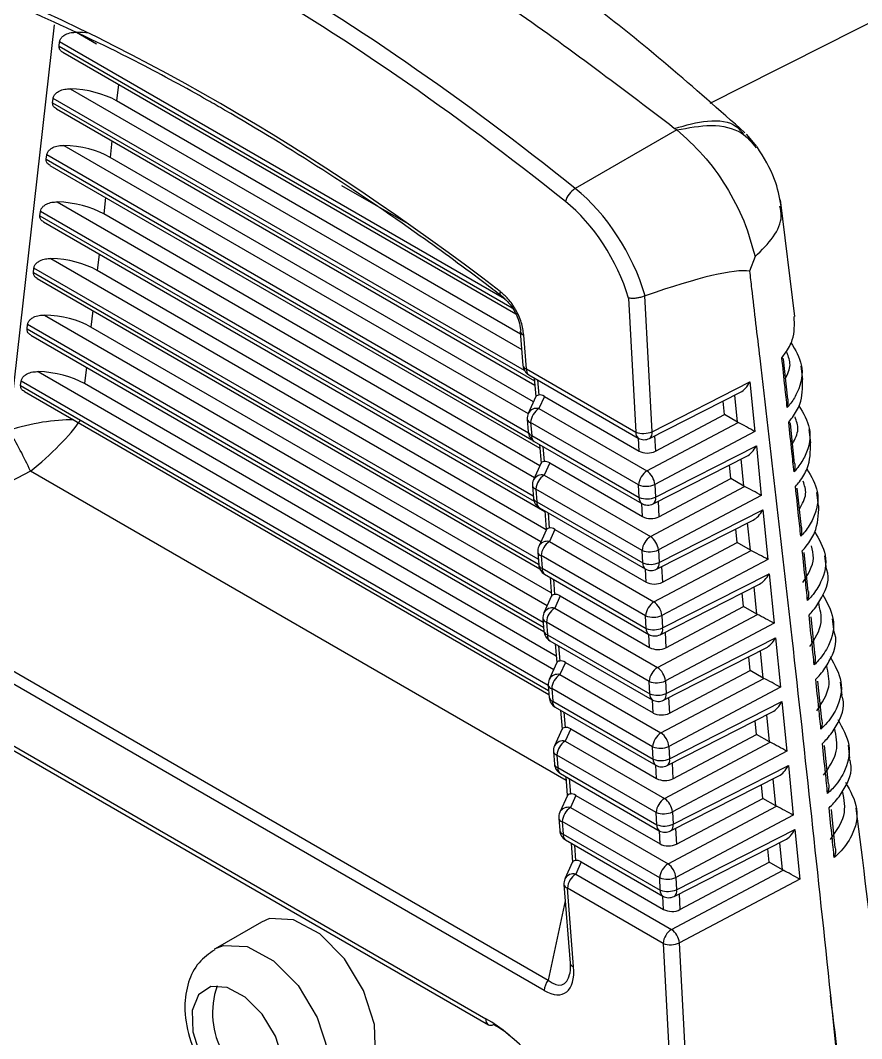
# Model space of a CAD drawing. Extents: x 16.5 to 113.1, y 4.4 to 84.5.
# Drawn here: x 81.043 to 81.75, y 69.633 to 70.488 of the extents above; entities that cross this region are included whole.
import ezdxf

# ---------------------------------------------------------------- set-up
doc = ezdxf.new("R2010")
doc.units = 0
doc.header["$MEASUREMENT"] = 0
doc.layers.add('OBJECT', color=7, linetype='CONTINUOUS')

msp = doc.modelspace()

# ---------------------------------------------------------------- linework, layer by layer
at = {"layer": 'OBJECT'}
for p, q in [((81.0328, 70.14394), (81.07141, 70.48478)), ((81.08979, 70.47845), (81.10647, 70.46882)), ((81.07512, 70.46679), (81.07553, 70.47042)), ((81.07512, 70.46679), (81.45608, 70.24687)), ((81.44969, 70.25442), (81.07553, 70.47042)), ((81.07824, 70.46161), (81.45908, 70.24175)), ((81.12499, 70.43462), (81.12343, 70.42083)), ((81.06974, 70.41927), (81.07015, 70.4229)), ((81.46643, 70.19413), (81.07015, 70.4229)), ((81.0844, 70.43093), (81.46403, 70.21178)), ((81.06974, 70.41927), (81.4748, 70.18544)), ((81.07285, 70.41409), (81.47508, 70.18189)), ((81.463, 70.2248), (81.12343, 70.42083)), ((81.5926, 70.39771), (81.59432, 70.39635)), ((81.59432, 70.39635), (81.50907, 70.34714)), ((81.66164, 70.38249), (81.65286, 70.39284)), ((81.07902, 70.38341), (81.46942, 70.15804)), ((81.11961, 70.3871), (81.11805, 70.37331)), ((81.06436, 70.37175), (81.06477, 70.37538)), ((81.06436, 70.37175), (81.47266, 70.13604)), ((81.46962, 70.14167), (81.06477, 70.37538)), ((81.47387, 70.1679), (81.11805, 70.37331)), ((81.06747, 70.36657), (81.47927, 70.12885)), ((81.31265, 70.34979), (81.36837, 70.31762)), ((81.11422, 70.33958), (81.11266, 70.32579)), ((81.69373, 70.23964), (81.68152, 70.3377)), ((81.07364, 70.33589), (81.4748, 70.10431)), ((81.05897, 70.32423), (81.05939, 70.32786)), ((81.05897, 70.32423), (81.47438, 70.08442)), ((81.47376, 70.08865), (81.05939, 70.32786)), ((81.47925, 70.11416), (81.11266, 70.32579)), ((81.06209, 70.31905), (81.48346, 70.0758)), ((81.06826, 70.28838), (81.48018, 70.05058)), ((81.10884, 70.29206), (81.10728, 70.27827)), ((81.66029, 70.28992), (81.65552, 70.27778)), ((81.05359, 70.27672), (81.054, 70.28035)), ((81.47796, 70.0356), (81.054, 70.28035)), ((81.48463, 70.06043), (81.10728, 70.27827)), ((81.05359, 70.27672), (81.47828, 70.03155)), ((81.05671, 70.27154), (81.47916, 70.02766)), ((81.55392, 70.25511), (81.55995, 70.14246)), ((81.56753, 70.25699), (81.5678, 70.2571)), ((81.57365, 70.14284), (81.56753, 70.25699)), ((81.10346, 70.24455), (81.1019, 70.23076)), ((81.06287, 70.24086), (81.48556, 69.99684)), ((81.04821, 70.2292), (81.04862, 70.23283)), ((81.04821, 70.2292), (81.48247, 69.9785)), ((81.48215, 69.98256), (81.04862, 70.23283)), ((81.48887, 70.00736), (81.1019, 70.23076)), ((81.46284, 70.22687), (81.46509, 70.1984)), ((81.05132, 70.22402), (81.48275, 69.97496)), ((81.468, 70.19554), (81.46575, 70.22401)), ((81.68761, 70.17008), (81.68404, 70.20369)), ((81.05749, 70.19334), (81.49095, 69.94311)), ((81.09808, 70.19703), (81.09651, 70.18324)), ((81.468, 70.19554), (81.55995, 70.14246)), ((81.70035, 70.18658), (81.69895, 70.19776)), ((81.04283, 70.18168), (81.04324, 70.18531)), ((81.48634, 69.92951), (81.04324, 70.18531)), ((81.49307, 69.95431), (81.09651, 70.18324)), ((81.47006, 70.19053), (81.56201, 70.13744)), ((81.4746, 70.18791), (81.47584, 70.17226)), ((81.47741, 70.18628), (81.47841, 70.17363)), ((81.57365, 70.14284), (81.65589, 70.18468)), ((81.65589, 70.18468), (81.66006, 70.14301)), ((81.04283, 70.18168), (81.48666, 69.92546)), ((81.04594, 70.1765), (81.48694, 69.92191)), ((81.57154, 70.13719), (81.64788, 70.17602)), ((81.47592, 70.17245), (81.46951, 70.15824)), ((81.48317, 70.17248), (81.47856, 70.16226)), ((81.48317, 70.17248), (81.5627, 70.12657)), ((81.63444, 70.15716), (81.6333, 70.16861)), ((81.64549, 70.15078), (81.6432, 70.17365)), ((81.47856, 70.16226), (81.56933, 70.10986)), ((81.46865, 70.15334), (81.4695, 70.14258)), ((81.56233, 70.09808), (81.47156, 70.15048)), ((81.47156, 70.15048), (81.47241, 70.13972)), ((81.56933, 70.10986), (81.64601, 70.15051)), ((81.57642, 70.12641), (81.63444, 70.15716)), ((81.64549, 70.15078), (81.63444, 70.15716)), ((81.69341, 70.1162), (81.68988, 70.14957)), ((81.66006, 70.14301), (81.57603, 70.09846)), ((81.70696, 70.13353), (81.70556, 70.1447)), ((81.47241, 70.13972), (81.56289, 70.08749)), ((81.47447, 70.13471), (81.56496, 70.08247)), ((81.47901, 70.13208), (81.48025, 70.11639)), ((81.5627, 70.12657), (81.56212, 70.13738)), ((81.57573, 70.13932), (81.57642, 70.12641)), ((81.48182, 70.13046), (81.48283, 70.11776)), ((81.57659, 70.08787), (81.66127, 70.13094)), ((81.66127, 70.13094), (81.66545, 70.08928)), ((81.48034, 70.11658), (81.47392, 70.10237)), ((81.48759, 70.1166), (81.48297, 70.10638)), ((81.48759, 70.1166), (81.56564, 70.07154)), ((81.57449, 70.08222), (81.65326, 70.12229)), ((81.63983, 70.10343), (81.63868, 70.11487)), ((81.65088, 70.09705), (81.64859, 70.11991)), ((81.05103, 70.10962), (80.89104, 70.02566)), ((81.50134, 69.84966), (81.05103, 70.10962)), ((81.48297, 70.10638), (81.57227, 70.05483)), ((81.47307, 70.09747), (81.47391, 70.08676)), ((81.56289, 70.08749), (81.56233, 70.09808)), ((81.57603, 70.09846), (81.57659, 70.08787)), ((81.57937, 70.07138), (81.63983, 70.10343)), ((81.65088, 70.09705), (81.63983, 70.10343)), ((81.56527, 70.04306), (81.47597, 70.09461)), ((81.47597, 70.09461), (81.47682, 70.0839)), ((81.57227, 70.05483), (81.65139, 70.09677)), ((81.66545, 70.08928), (81.57897, 70.04344)), ((81.69919, 70.06233), (81.6957, 70.09548)), ((81.71357, 70.08047), (81.71217, 70.09164)), ((81.47682, 70.0839), (81.56584, 70.03251)), ((81.56564, 70.07154), (81.56506, 70.08241)), ((81.57868, 70.08435), (81.57937, 70.07138)), ((81.47888, 70.07889), (81.5679, 70.0275)), ((81.48343, 70.07626), (81.48467, 70.06052)), ((81.48624, 70.07464), (81.48724, 70.06189)), ((81.57954, 70.03289), (81.66666, 70.07721)), ((81.66666, 70.07721), (81.67083, 70.03554)), ((81.57743, 70.02725), (81.65864, 70.06856)), ((81.65626, 70.04332), (81.65397, 70.06618)), ((81.48476, 70.06071), (81.47834, 70.0465)), ((81.49201, 70.06073), (81.48739, 70.05051)), ((81.49201, 70.06073), (81.56859, 70.01652)), ((81.64521, 70.0497), (81.64406, 70.06114)), ((81.48739, 70.05051), (81.57522, 69.99981)), ((81.58232, 70.01636), (81.64521, 70.0497)), ((81.65626, 70.04332), (81.64521, 70.0497)), ((81.47748, 70.04159), (81.47833, 70.03094)), ((81.56822, 69.98803), (81.48039, 70.03874)), ((81.48039, 70.03874), (81.48123, 70.02808)), ((81.56584, 70.03251), (81.56527, 70.04306)), ((81.57522, 69.99981), (81.65678, 70.04304)), ((81.57897, 70.04344), (81.57954, 70.03289)), ((81.70494, 70.00848), (81.70148, 70.0414)), ((81.72017, 70.02745), (81.71879, 70.03858)), ((81.58162, 70.02938), (81.58232, 70.01636)), ((81.67083, 70.03554), (81.58192, 69.98841)), ((80.89104, 70.02566), (81.48638, 69.68198)), ((81.48123, 70.02808), (81.56878, 69.97754)), ((81.4833, 70.02307), (81.57084, 69.97252)), ((81.48784, 70.02044), (81.48909, 70.00464)), ((81.56859, 70.01652), (81.56801, 70.02744)), ((81.58248, 69.97792), (81.67204, 70.02348)), ((81.67204, 70.02348), (81.67621, 69.98181)), ((81.48286, 69.6733), (80.88752, 70.01698)), ((81.49065, 70.01882), (81.49166, 70.00602)), ((81.58038, 69.97227), (81.66403, 70.01482)), ((81.66164, 69.98958), (81.65935, 70.01245)), ((81.48917, 70.00484), (81.48276, 69.99063)), ((81.49642, 70.00486), (81.49181, 69.99464)), ((81.49642, 70.00486), (81.57154, 69.96149)), ((81.65059, 69.99596), (81.64945, 70.00741)), ((81.58527, 69.96134), (81.65059, 69.99596)), ((81.66164, 69.98958), (81.65059, 69.99596)), ((81.49181, 69.99464), (81.57817, 69.94479)), ((81.56878, 69.97754), (81.56822, 69.98803)), ((81.57817, 69.94479), (81.66216, 69.98931)), ((81.58192, 69.98841), (81.58248, 69.97792)), ((81.71066, 69.95464), (81.70724, 69.98734)), ((81.4819, 69.98572), (81.48274, 69.97512)), ((81.57117, 69.93301), (81.48481, 69.98286)), ((81.48481, 69.98286), (81.48565, 69.97226)), ((81.67621, 69.98181), (81.58487, 69.93339)), ((81.72678, 69.97444), (81.7254, 69.98552)), ((81.48565, 69.97226), (81.57173, 69.92257)), ((81.57154, 69.96149), (81.57095, 69.97246)), ((81.58457, 69.9744), (81.58527, 69.96134)), ((81.58543, 69.92295), (81.67742, 69.96974)), ((81.67742, 69.96974), (81.6816, 69.92808)), ((81.48771, 69.96724), (81.57379, 69.91755)), ((81.49225, 69.96462), (81.4935, 69.94877)), ((81.49506, 69.963), (81.49608, 69.95014)), ((81.58332, 69.9173), (81.66941, 69.96109)), ((81.65597, 69.94223), (81.65483, 69.95367)), ((81.66702, 69.93585), (81.66473, 69.95871)), ((81.49359, 69.94896), (81.48717, 69.93475)), ((81.50084, 69.94899), (81.49622, 69.93877)), ((81.50084, 69.94899), (81.57448, 69.90647)), ((80.93191, 69.93935), (81.43395, 69.64953)), ((81.49622, 69.93877), (81.58111, 69.88976)), ((81.58111, 69.88976), (81.66754, 69.93557)), ((81.58821, 69.90631), (81.65597, 69.94223)), ((81.66702, 69.93585), (81.65597, 69.94223)), ((80.93397, 69.93434), (81.43601, 69.64452)), ((81.48632, 69.92985), (81.48715, 69.9193)), ((81.57411, 69.87799), (81.48922, 69.92699)), ((81.48922, 69.92699), (81.49006, 69.91644)), ((81.57173, 69.92257), (81.57117, 69.93301)), ((81.58487, 69.93339), (81.58543, 69.92295)), ((81.6816, 69.92808), (81.58781, 69.87837)), ((81.71635, 69.90081), (81.71297, 69.9333)), ((81.73338, 69.92143), (81.73201, 69.93246)), ((81.58751, 69.91943), (81.58821, 69.90631)), ((81.49006, 69.91644), (81.57467, 69.86759)), ((81.49212, 69.91142), (81.57673, 69.86258)), ((81.57448, 69.90647), (81.57389, 69.91749)), ((81.58837, 69.86797), (81.6828, 69.91601)), ((81.6828, 69.91601), (81.68698, 69.87434)), ((81.49666, 69.9088), (81.49792, 69.8929)), ((81.49947, 69.90718), (81.50049, 69.89427)), ((81.58627, 69.86232), (81.67479, 69.90736)), ((81.67241, 69.88212), (81.67012, 69.90498)), ((81.49801, 69.89309), (81.49159, 69.87888)), ((81.50526, 69.89311), (81.50064, 69.88289)), ((81.50526, 69.89311), (81.57743, 69.85145)), ((81.66136, 69.8885), (81.66021, 69.89994)), ((81.59116, 69.85129), (81.66136, 69.8885)), ((81.67241, 69.88212), (81.66136, 69.8885)), ((81.50064, 69.88289), (81.58406, 69.83474)), ((81.57467, 69.86759), (81.57411, 69.87799)), ((81.58406, 69.83474), (81.67292, 69.88184)), ((81.58781, 69.87837), (81.58837, 69.86797)), ((81.72202, 69.847), (81.71867, 69.8793)), ((81.73999, 69.86842), (81.73862, 69.87941)), ((81.49073, 69.87398), (81.49156, 69.86347)), ((81.57706, 69.82296), (81.49364, 69.87112)), ((81.49364, 69.87112), (81.49447, 69.86062)), ((81.68698, 69.87434), (81.59076, 69.82334)), ((81.49447, 69.86062), (81.57762, 69.81262)), ((81.57743, 69.85145), (81.57684, 69.86252)), ((81.59046, 69.86446), (81.59116, 69.85129)), ((81.59132, 69.813), (81.68819, 69.86228)), ((81.68819, 69.86228), (81.69236, 69.82061)), ((81.49653, 69.8556), (81.57968, 69.8076)), ((81.50108, 69.85298), (81.50234, 69.83703)), ((81.50389, 69.85136), (81.50491, 69.8384)), ((81.58921, 69.80735), (81.68018, 69.85363)), ((81.67779, 69.82839), (81.6755, 69.85125)), ((81.66674, 69.83476), (81.66559, 69.84621)), ((81.50242, 69.83722), (81.49601, 69.82301)), ((81.50967, 69.83724), (81.50506, 69.82702)), ((81.50967, 69.83724), (81.58038, 69.79642)), ((81.59411, 69.79626), (81.66674, 69.83476)), ((81.67779, 69.82839), (81.66674, 69.83476)), ((81.50506, 69.82702), (81.58701, 69.77971)), ((81.58701, 69.77971), (81.67831, 69.82811)), ((81.72767, 69.79319), (81.72435, 69.82529)), ((81.49515, 69.8181), (81.49598, 69.80765)), ((81.58001, 69.76794), (81.49806, 69.81525)), ((81.49806, 69.81525), (81.49888, 69.8048)), ((81.57762, 69.81262), (81.57706, 69.82296)), ((81.59076, 69.82334), (81.59132, 69.813)), ((81.69236, 69.82061), (81.59371, 69.76832)), ((81.58038, 69.79642), (81.57978, 69.80754)), ((81.5934, 69.80948), (81.59411, 69.79626)), ((81.59426, 69.75802), (81.69357, 69.80854)), ((81.69357, 69.80854), (81.69774, 69.76688)), ((81.49888, 69.8048), (81.58056, 69.75765)), ((81.50095, 69.79978), (81.58262, 69.75263)), ((81.59216, 69.75238), (81.68556, 69.79989)), ((81.50549, 69.79716), (81.50675, 69.78115)), ((81.5083, 69.79554), (81.50933, 69.78253)), ((81.67212, 69.78103), (81.67098, 69.79247)), ((81.68317, 69.77465), (81.68088, 69.79751)), ((81.50684, 69.78135), (81.50042, 69.76714)), ((81.51409, 69.78137), (81.50947, 69.77115)), ((81.51409, 69.78137), (81.58333, 69.7414)), ((81.59706, 69.74124), (81.67212, 69.78103)), ((81.68317, 69.77465), (81.67212, 69.78103)), ((81.58996, 69.72469), (81.68369, 69.77437)), ((81.50947, 69.77115), (81.58996, 69.72469)), ((81.58056, 69.75765), (81.58001, 69.76794)), ((81.59371, 69.76832), (81.59426, 69.75802)), ((81.69774, 69.76688), (81.59666, 69.71329)), ((81.49957, 69.76223), (81.50478, 69.69628)), ((81.50769, 69.69342), (81.50247, 69.75937)), ((81.58296, 69.71291), (81.50247, 69.75937)), ((81.50065, 69.74854), (81.48638, 69.68198)), ((81.58333, 69.7414), (81.58273, 69.75257)), ((81.59634, 69.75451), (81.59706, 69.74124)), ((81.24517, 69.73085), (81.20628, 69.7084)), ((81.58296, 69.71291), (81.60238, 69.35028)), ((81.61607, 69.35089), (81.59666, 69.71329)), ((81.50477, 69.69638), (81.50478, 69.69628)), ((81.72362, 69.66905), (81.74867, 69.41897))]:
    msp.add_line(p, q, dxfattribs=at)
at = {"layer": 'OBJECT', "flags": 128}
for points in [[(81.44584, 70.26061), (81.44571, 70.2596), (81.44571, 70.25867), (81.44585, 70.25785), (81.44612, 70.25715), (81.44652, 70.25659), (81.44704, 70.25617), (81.44767, 70.2559), (81.4484, 70.25579)], [(81.33109, 69.67321), (81.31496, 69.69991), (81.29428, 69.72078), (81.27223, 69.73263), (81.25214, 69.73367), (81.24517, 69.73085)], [(81.20592, 69.70819), (81.21325, 69.71122), (81.23333, 69.71018), (81.25539, 69.69833), (81.27606, 69.67746), (81.2922, 69.65075)], [(81.19379, 69.61905), (81.20489, 69.60069), (81.2191, 69.58634), (81.23426, 69.57819), (81.24807, 69.57748), (81.25843, 69.58431), (81.26375, 69.59765), (81.26322, 69.61547), (81.25693, 69.63504), (81.24584, 69.6534), (81.23163, 69.66775), (81.21646, 69.6759), (81.20265, 69.67661), (81.1923, 69.66978), (81.18698, 69.65644), (81.1875, 69.63862), (81.19379, 69.61905)], [(81.32517, 69.59229), (81.33326, 69.59941), (81.341, 69.61882), (81.34024, 69.64473), (81.33109, 69.67321)], [(81.2922, 69.65075), (81.30135, 69.62228), (81.30211, 69.59637), (81.29437, 69.57696), (81.28652, 69.56998)]]:
    msp.add_lwpolyline(points, dxfattribs=at)
at = {"layer": 'OBJECT'}
for centre, radius, start, end in [((81.51865, 70.33119), 0.01861, 120.98519, 164.37397), ((81.46516, 70.22702), 0.00232, 147.68049, 183.72532), ((81.46663, 70.22781), 0.00391, 194.04524, 256.9466), ((81.47506, 70.19919), 0.01, 184.51975, 240.00269), ((81.46888, 70.19935), 0.00391, 194.04653, 256.94471), ((81.4731, 70.19471), 0.00517, 170.70573, 233.99067), ((81.47862, 70.15413), 0.01, 155.69289, 184.51975), ((81.47669, 70.15425), 0.00822, 76.86989, 150.95139), ((81.48701, 70.14926), 0.0155, 123.05023, 175.4936), ((81.47244, 70.15429), 0.00391, 194.04541, 256.94583), ((80.81537, 70.00644), 0.25726, 23.64508, 32.30992), ((81.47947, 70.14337), 0.01, 184.51975, 240.00269), ((81.47329, 70.14353), 0.00391, 194.04673, 256.94511), ((81.56505, 70.14163), 0.00517, 170.70573, 233.99067), ((81.56632, 70.15979), 0.01847, 249.80576, 293.37107), ((81.56833, 70.14161), 0.00546, 306.06572, 13.05463), ((81.47735, 70.13882), 0.00502, 169.64863, 235.04777), ((81.56701, 70.14611), 0.01, 240.00269, 296.96265), ((81.48111, 70.09838), 0.00822, 76.87004, 150.95092), ((81.49143, 70.09339), 0.0155, 123.04942, 175.4938), ((81.57778, 70.09686), 0.0155, 123.05023, 175.4936), ((81.55969, 70.09652), 0.01645, 6.76451, 54.14592), ((81.48304, 70.09825), 0.01, 155.69289, 184.51975), ((81.47686, 70.09842), 0.00391, 194.04696, 256.94467), ((81.5687, 70.11541), 0.01847, 249.80478, 293.37183), ((81.48388, 70.08755), 0.01, 184.51975, 240.00269), ((81.4777, 70.08771), 0.00391, 194.04804, 256.9435), ((81.48176, 70.083), 0.00502, 169.65017, 235.04623), ((81.56799, 70.08665), 0.00517, 170.70545, 233.99095), ((81.56927, 70.10482), 0.01847, 249.80501, 293.37182), ((81.56995, 70.09113), 0.01, 240.00269, 296.96265), ((81.57149, 70.08655), 0.00527, 304.69423, 14.42632), ((81.58073, 70.04184), 0.0155, 123.04942, 175.4938), ((81.56264, 70.0415), 0.01645, 6.7633, 54.14609), ((81.48745, 70.04238), 0.01, 155.69289, 184.51975), ((81.48552, 70.04251), 0.00822, 76.8698, 150.95132), ((81.49585, 70.03752), 0.0155, 123.0507, 175.49258), ((81.48127, 70.04254), 0.00391, 194.04663, 256.94491), ((81.57165, 70.06039), 0.01847, 249.80495, 293.37141), ((81.4883, 70.03173), 0.01, 184.51975, 240.00269), ((81.48212, 70.03189), 0.00391, 194.04702, 256.94482), ((81.57094, 70.03168), 0.00517, 170.70678, 233.98962), ((81.57221, 70.04984), 0.01847, 249.80523, 293.37172), ((81.57443, 70.03158), 0.00527, 304.69461, 14.42594), ((81.48617, 70.02718), 0.00502, 169.6395, 235.0569), ((81.5729, 70.03616), 0.01, 240.00269, 296.96265), ((81.48994, 69.98664), 0.00822, 76.87005, 150.95107), ((81.58367, 69.98682), 0.0155, 123.0507, 175.49258), ((81.56558, 69.98648), 0.01645, 6.7654, 54.1451), ((81.49187, 69.98651), 0.01, 155.69289, 184.51975), ((81.50026, 69.98165), 0.0155, 123.04942, 175.4938), ((81.5746, 70.00537), 0.01847, 249.80586, 293.37084), ((81.48569, 69.98667), 0.00391, 194.04667, 256.94496), ((81.57516, 69.99487), 0.01847, 249.80515, 293.37168), ((81.57738, 69.97661), 0.00527, 304.69465, 14.4259), ((81.49271, 69.9759), 0.01, 184.51975, 240.00269), ((81.48653, 69.97607), 0.00391, 194.04727, 256.94427), ((81.49058, 69.97136), 0.00502, 169.63972, 235.05668), ((81.57388, 69.9767), 0.00517, 170.69678, 233.99962), ((81.57584, 69.98118), 0.01, 240.00269, 296.96265), ((81.58662, 69.93179), 0.0155, 123.04942, 175.4938), ((81.56853, 69.93145), 0.01645, 6.76354, 54.14598), ((81.49436, 69.93076), 0.00822, 76.86974, 150.95138), ((81.50468, 69.92577), 0.0155, 123.05063, 175.49262), ((81.49629, 69.93064), 0.01, 155.69289, 184.51975), ((81.49011, 69.9308), 0.00391, 194.04715, 256.94455), ((81.57754, 69.95034), 0.01847, 249.80469, 293.37153), ((81.49712, 69.92008), 0.01, 184.51975, 240.00269), ((81.49094, 69.92024), 0.00391, 194.04791, 256.94378), ((81.57683, 69.92173), 0.00517, 170.69684, 233.99956), ((81.5781, 69.9399), 0.01847, 249.80523, 293.3716), ((81.58032, 69.92163), 0.00527, 304.69446, 14.42599), ((81.49499, 69.91554), 0.00502, 169.63969, 235.05671), ((81.57879, 69.92621), 0.01, 240.00269, 296.96265), ((81.58957, 69.87677), 0.0155, 123.05063, 175.49262), ((81.57148, 69.87643), 0.01645, 6.76526, 54.14527), ((81.5007, 69.87476), 0.01, 155.69289, 184.51975), ((81.49877, 69.87489), 0.00822, 76.86929, 150.95164), ((81.50909, 69.8699), 0.0155, 123.05, 175.49373), ((81.58049, 69.89532), 0.01847, 249.80524, 293.37146), ((81.49452, 69.87492), 0.00391, 194.04482, 256.94673), ((81.57977, 69.86676), 0.00517, 170.69685, 233.99955), ((81.58105, 69.88492), 0.01847, 249.80538, 293.3709), ((81.58327, 69.86666), 0.00527, 304.6941, 14.42733), ((81.50153, 69.86426), 0.01, 184.51975, 240.00269), ((81.49535, 69.86442), 0.00391, 194.04687, 256.94462), ((81.49941, 69.85971), 0.00502, 169.63993, 235.05647), ((81.58173, 69.87124), 0.01, 240.00269, 296.96265), ((81.59252, 69.82174), 0.0155, 123.05, 175.49373), ((81.57443, 69.8214), 0.01645, 6.76439, 54.14617), ((81.50319, 69.81902), 0.00822, 76.86965, 150.95146), ((81.51351, 69.81403), 0.0155, 123.0503, 175.49295), ((81.50512, 69.81889), 0.01, 155.69289, 184.51975), ((81.49894, 69.81905), 0.00391, 194.04707, 256.94465), ((81.58344, 69.84029), 0.01847, 249.80471, 293.37154), ((81.50595, 69.80844), 0.01, 184.51975, 240.00269), ((81.49977, 69.8086), 0.00391, 194.04706, 256.94467), ((81.58271, 69.81178), 0.00517, 170.69709, 233.99931), ((81.58399, 69.82995), 0.01847, 249.80533, 293.37092), ((81.58468, 69.81626), 0.01, 240.00269, 296.96265), ((81.58621, 69.81169), 0.00527, 304.69397, 14.42744), ((81.50382, 69.80389), 0.00502, 169.6397, 235.0567), ((81.59546, 69.76672), 0.0155, 123.0503, 175.49295), ((81.57737, 69.76638), 0.01645, 6.76355, 54.14596), ((81.50954, 69.76302), 0.01, 155.69289, 184.51975), ((81.50761, 69.76315), 0.00822, 76.87023, 150.95089), ((81.51793, 69.75816), 0.0155, 123.05003, 175.49371), ((81.58638, 69.78527), 0.01847, 249.80534, 293.37092), ((81.50336, 69.76318), 0.00391, 194.04092, 256.95056), ((81.58566, 69.75681), 0.00517, 170.69689, 233.99951), ((81.58694, 69.77498), 0.01847, 249.80533, 293.37092), ((81.58916, 69.75671), 0.00527, 304.69347, 14.42795), ((81.58762, 69.76129), 0.01, 240.00269, 296.96265), ((81.59841, 69.7117), 0.0155, 123.05003, 175.49371), ((81.58032, 69.71135), 0.01645, 6.76523, 54.14532), ((81.58933, 69.73024), 0.01847, 249.80474, 293.37151), ((81.50857, 69.69723), 0.00391, 194.04715, 256.94455), ((81.49843, 69.67203), 0.01563, 140.45014, 175.32036), ((81.27297, 69.65453), 0.06887, 160.7331, 259.26151), ((81.43894, 69.64865), 0.00506, 169.98739, 234.70901), ((81.43804, 69.64868), 0.00463, 243.94516, 300.50714)]:
    msp.add_arc(centre, radius, start, end, dxfattribs=at)
for centre, major_axis, ratio, start_param, end_param in [((81.13923, 68.65871), (-1.03077, 2.00185), 0.606843, 5.345286, 5.708794), ((81.13217, 68.65507), (-1.02574, 1.9932), 0.60697, 5.34543, 5.708938), ((81.1297, 68.59962), (-0.99276, 1.93123), 0.606953, 5.373172, 5.682201), ((81.08634, 70.44345), (0.06026, 0.00006), 0.581691, 1.339752, 1.512931), ((81.08096, 70.39593), (0.06026, 0.00006), 0.581691, 0.788, 1.512931), ((81.07557, 70.34842), (0.06026, 0.00006), 0.581691, 0.788, 1.512931), ((81.48969, 70.25729), (-0.05539, 0.10653), 0.604579, 4.406135, 5.342756), ((81.07019, 70.3009), (0.06026, 0.00006), 0.581691, 0.788, 1.512931), ((81.48263, 70.25364), (-0.05037, 0.09788), 0.60697, 4.423896, 5.34543), ((81.06481, 70.25338), (0.06026, 0.00006), 0.581691, 0.788, 1.512931), ((79.95989, 69.37415), (1.70275, 0.89991), 0.049905, 0.068837, 0.30995), ((81.05942, 70.20586), (0.06026, 0.00006), 0.581691, 0.788, 1.512931), ((81.05404, 70.15834), (0.06026, 0.00006), 0.581691, 0.788, 1.512931), ((81.64925, 70.18794), (0.00673, 0.01231), 0.526975, 3.797917, 4.735053), ((81.48601, 70.17049), (0.01015, -0.00177), 0.278097, 2.464366, 3.212944), ((81.48305, 70.16394), (-0.00628, 0.00905), 0.580609, 5.394404, 6.012137), ((81.05058, 70.12781), (0.06168, 0.01513), 0.320651, 0.858596, 1.783902), ((81.05058, 70.12781), (0.04783, 0.04146), 0.225659, 4.528407, 5.575605), ((81.65256, 70.15494), (0.01003, 0.00001), 0.582929, 3.93067, 4.00077), ((81.65342, 70.14627), (0.01062, -0.00569), 0.026892, 0.909875, 2.358211), ((81.56973, 70.13076), (0.01001, 0.00003), 0.586595, 3.931599, 5.443681), ((81.65463, 70.13421), (0.00673, 0.01231), 0.526975, 3.797917, 4.735053), ((81.49043, 70.11462), (0.01015, -0.00177), 0.278097, 2.464366, 3.212944), ((81.48747, 70.10807), (-0.00628, 0.00905), 0.580609, 5.394404, 6.012137), ((81.65794, 70.10121), (0.01003, 0.00001), 0.582929, 3.93067, 4.00077), ((81.65881, 70.09254), (0.01062, -0.00569), 0.026892, 0.909875, 2.358211), ((81.66002, 70.08048), (0.00673, 0.01231), 0.526975, 3.797917, 4.735053), ((81.57268, 70.07573), (0.01001, 0.00003), 0.586595, 3.931599, 5.443681), ((81.49484, 70.05874), (0.01015, -0.00177), 0.278097, 2.464366, 3.212944), ((81.49189, 70.0522), (-0.00628, 0.00905), 0.580609, 5.394404, 6.012137), ((81.66332, 70.04748), (0.01003, 0.00001), 0.582929, 3.93067, 4.00077), ((81.66419, 70.03881), (0.01062, -0.00569), 0.026892, 0.909875, 2.358211), ((81.6654, 70.02674), (0.00673, 0.01231), 0.526975, 3.797917, 4.735053), ((81.57562, 70.02071), (0.01001, 0.00003), 0.586595, 3.931599, 5.443681), ((81.49926, 70.00287), (0.01015, -0.00177), 0.278097, 2.464366, 3.212944), ((81.4963, 69.99633), (-0.00628, 0.00905), 0.580609, 5.394404, 6.012137), ((81.66871, 69.99374), (0.01003, 0.00001), 0.582929, 3.93067, 4.00077), ((81.66957, 69.98508), (0.01062, -0.00569), 0.026892, 0.909875, 2.358211), ((81.67078, 69.97301), (0.00673, 0.01231), 0.526975, 3.797917, 4.735053), ((81.57857, 69.96569), (0.01001, 0.00003), 0.586595, 3.931599, 5.443681), ((81.50368, 69.947), (0.01015, -0.00177), 0.278097, 2.464366, 3.212944), ((81.50072, 69.94045), (-0.00628, 0.00905), 0.580609, 5.394404, 6.012137), ((81.67409, 69.94001), (0.01003, 0.00001), 0.582929, 3.93067, 4.00077), ((81.67496, 69.93134), (0.01062, -0.00569), 0.026892, 0.909875, 2.358211), ((81.67617, 69.91928), (0.00673, 0.01231), 0.526975, 3.797917, 4.735053), ((81.58152, 69.91066), (0.01001, 0.00003), 0.586595, 3.931599, 5.443681), ((81.50809, 69.89113), (0.01015, -0.00177), 0.278097, 2.464366, 3.212944), ((81.50514, 69.88458), (-0.00628, 0.00905), 0.580609, 5.394404, 6.012137), ((81.67947, 69.88628), (0.01003, 0.00001), 0.582929, 3.93067, 4.00077), ((81.68034, 69.87761), (0.01062, -0.00569), 0.026892, 0.909875, 2.358211), ((81.68155, 69.86554), (0.00673, 0.01231), 0.526975, 3.797917, 4.735053), ((81.58446, 69.85564), (0.01001, 0.00003), 0.586595, 3.931599, 5.443681), ((81.51251, 69.83525), (0.01015, -0.00177), 0.278097, 2.464366, 3.212944), ((81.50955, 69.82871), (-0.00628, 0.00905), 0.580609, 5.394404, 6.012137), ((81.68485, 69.83254), (0.01003, 0.00001), 0.582929, 3.93067, 4.00077), ((81.68572, 69.82388), (0.01062, -0.00569), 0.026892, 0.909875, 2.358211), ((81.68693, 69.81181), (0.00673, 0.01231), 0.526975, 3.797917, 4.735053), ((81.58741, 69.80061), (0.01001, 0.00003), 0.586595, 3.931599, 5.443681), ((81.51693, 69.77938), (0.01015, -0.00177), 0.278097, 2.464366, 3.212944), ((81.51397, 69.77284), (-0.00628, 0.00905), 0.580609, 5.394404, 6.012137), ((81.69024, 69.77881), (0.01003, 0.00001), 0.582929, 3.93067, 4.00077), ((81.69111, 69.77014), (0.01062, -0.00569), 0.026892, 0.909875, 2.358211), ((81.59036, 69.74559), (0.01001, 0.00003), 0.586595, 3.931599, 5.443681), ((81.47424, 69.71923), (-0.02592, 0.04826), 0.443439, 2.520069, 3.931595), ((81.48131, 69.72287), (-0.01696, 0.04462), 0.376367, 2.565584, 3.668339), ((80.63915, 65.09443), (-1.58934, 16.54697), 0.094708, 4.96788, 4.983392), ((81.42863, 69.53665), (-0.06232, 0.11985), 0.60894, 3.957684, 5.520884), ((81.43569, 69.54029), (-0.05737, 0.11115), 0.603746, 5.370974, 5.522499)]:
    msp.add_ellipse(centre, major_axis=major_axis, ratio=ratio, start_param=start_param, end_param=end_param, dxfattribs=at)
for points, knots in [([(84.27109, 71.61118), (84.08484, 71.53572), (83.69703, 71.3786), (83.11218, 71.12535), (82.516, 70.8542), (82.01903, 70.61869), (81.72286, 70.4694), (81.62217, 70.41864)], [0, 0, 0, 0, 0.207955, 0.433014, 0.658319, 0.883829, 1, 1, 1, 1]), ([(81.65164, 70.39406), (81.60898, 70.43176), (81.52313, 70.50762), (81.42423, 70.56863), (81.37449, 70.59932)], [0, 0, 0, 0, 0.497018, 1, 1, 1, 1]), ([(81.30674, 70.59263), (81.35467, 70.5637), (81.45054, 70.50585), (81.54525, 70.43375), (81.5926, 70.39771)], [0, 0, 0, 0, 0.5, 1, 1, 1, 1]), ([(81.4484, 70.25579), (81.44377, 70.25933), (81.42066, 70.277), (81.34315, 70.33377), (81.26463, 70.38434), (81.18597, 70.42929), (81.10719, 70.47243), (81.03326, 70.50384), (80.97819, 70.52724)], [0, 0, 0, 0, 0.029968, 0.149857, 0.5, 0.529967, 0.649857, 1, 1, 1, 1]), ([(81.07553, 70.47042), (81.07573, 70.4712), (81.07613, 70.47277), (81.07801, 70.47493), (81.08099, 70.47696), (81.0851, 70.47834), (81.08828, 70.47841), (81.08979, 70.47845)], [0, 0, 0, 0, 0.161023, 0.321393, 0.497909, 0.763, 1, 1, 1, 1]), ([(81.07829, 70.46169), (81.07776, 70.46198), (81.07642, 70.46274), (81.07518, 70.46454), (81.07514, 70.46607), (81.07512, 70.46679)], [0, 0, 0, 0, 0.250835, 0.645886, 1, 1, 1, 1]), ([(81.07015, 70.4229), (81.07035, 70.42368), (81.07075, 70.42525), (81.07262, 70.42742), (81.07561, 70.42944), (81.07972, 70.43082), (81.0829, 70.43089), (81.0844, 70.43093)], [0, 0, 0, 0, 0.161024, 0.3213921, 0.4979096, 0.7629998, 1, 1, 1, 1]), ([(81.0729, 70.41417), (81.07238, 70.41447), (81.07104, 70.41522), (81.0698, 70.41702), (81.06976, 70.41855), (81.06974, 70.41927)], [0, 0, 0, 0, 0.250832, 0.645888, 1, 1, 1, 1]), ([(81.5926, 70.39771), (81.60203, 70.40035), (81.62159, 70.40584), (81.64222, 70.40306), (81.64849, 70.39517), (81.65033, 70.39284)], [0, 0, 0, 0, 0.396583, 0.822208, 1, 1, 1, 1]), ([(81.59432, 70.39635), (81.60421, 70.3982), (81.62469, 70.40204), (81.64896, 70.39642), (81.65732, 70.38594), (81.66099, 70.38135)], [0, 0, 0, 0, 0.344257, 0.712567, 1, 1, 1, 1]), ([(81.59432, 70.39635), (81.60185, 70.38968), (81.61693, 70.37632), (81.63627, 70.3495), (81.65184, 70.32), (81.65747, 70.29994), (81.66029, 70.28992)], [0, 0, 0, 0, 0.25, 0.5, 0.75, 1, 1, 1, 1]), ([(81.06477, 70.37538), (81.06497, 70.37617), (81.06537, 70.37773), (81.06724, 70.3799), (81.07023, 70.38193), (81.07433, 70.3833), (81.07752, 70.38338), (81.07902, 70.38341)], [0, 0, 0, 0, 0.161023, 0.321392, 0.497909, 0.763, 1, 1, 1, 1]), ([(81.68217, 70.33251), (81.68073, 70.34005), (81.67738, 70.35759), (81.66749, 70.37325), (81.66185, 70.38219)], [0, 0, 0, 0, 0.429712, 1, 1, 1, 1]), ([(81.06752, 70.36665), (81.067, 70.36695), (81.06565, 70.3677), (81.06442, 70.3695), (81.06438, 70.37103), (81.06436, 70.37175)], [0, 0, 0, 0, 0.250833, 0.645888, 1, 1, 1, 1]), ([(81.05939, 70.32786), (81.05958, 70.32865), (81.05998, 70.33021), (81.06186, 70.33238), (81.06484, 70.33441), (81.06895, 70.33578), (81.07214, 70.33586), (81.07364, 70.33589)], [0, 0, 0, 0, 0.161024, 0.3213928, 0.4979097, 0.7629998, 1, 1, 1, 1]), ([(81.66029, 70.28992), (81.66583, 70.29537), (81.67691, 70.30627), (81.68334, 70.32119), (81.68162, 70.32956), (81.68106, 70.33232)], [0, 0, 0, 0, 0.401158, 0.802316, 1, 1, 1, 1]), ([(81.06214, 70.31914), (81.06162, 70.31943), (81.06027, 70.32019), (81.05903, 70.32198), (81.05899, 70.32351), (81.05897, 70.32423)], [0, 0, 0, 0, 0.250834, 0.645888, 1, 1, 1, 1]), ([(81.054, 70.28035), (81.0542, 70.28113), (81.0546, 70.2827), (81.05648, 70.28486), (81.05946, 70.28689), (81.06357, 70.28827), (81.06675, 70.28834), (81.06826, 70.28838)], [0, 0, 0, 0, 0.161024, 0.321393, 0.49791, 0.763, 1, 1, 1, 1]), ([(81.65552, 70.27778), (81.65609, 70.27289), (81.65896, 70.24847), (81.67096, 70.14583), (81.69389, 69.94824), (81.71294, 69.76934), (81.72362, 69.66905)], [0, 0, 0, 0, 0.024148, 0.120739, 0.507103, 1, 1, 1, 1]), ([(81.05676, 70.27162), (81.05623, 70.27191), (81.05489, 70.27267), (81.05365, 70.27446), (81.05361, 70.27599), (81.05359, 70.27672)], [0, 0, 0, 0, 0.2508332, 0.6458882, 1, 1, 1, 1]), ([(81.46575, 70.22401), (81.46522, 70.22758), (81.46418, 70.23474), (81.45932, 70.24551), (81.45295, 70.2545), (81.44812, 70.25865), (81.44584, 70.26061)], [0, 0, 0, 0, 0.261879, 0.524406, 0.776419, 1, 1, 1, 1]), ([(81.4484, 70.25579), (81.4505, 70.25379), (81.45425, 70.25023), (81.45883, 70.24291), (81.46198, 70.23544), (81.46278, 70.23071), (81.46319, 70.22826)], [0, 0, 0, 0, 0.2953353, 0.5247159, 0.7544597, 1, 1, 1, 1]), ([(81.56753, 70.25699), (81.56663, 70.25662), (81.56483, 70.25587), (81.56151, 70.25512), (81.55817, 70.25475), (81.55568, 70.25481), (81.55437, 70.25501), (81.55397, 70.2551), (81.55392, 70.25511)], [0, 0, 0, 0, 0.219278, 0.438506, 0.659243, 0.882986, 0.985831, 1, 1, 1, 1]), ([(81.04862, 70.23283), (81.04882, 70.23361), (81.04922, 70.23518), (81.05109, 70.23734), (81.05408, 70.23937), (81.05818, 70.24075), (81.06137, 70.24082), (81.06287, 70.24086)], [0, 0, 0, 0, 0.161024, 0.321393, 0.497909, 0.763, 1, 1, 1, 1]), ([(81.68276, 70.20499), (81.68374, 70.20626), (81.68745, 70.21109), (81.69379, 70.22251), (81.69332, 70.233), (81.69303, 70.23959)], [0, 0, 0, 0, 0.116928, 0.44481, 1, 1, 1, 1]), ([(81.05137, 70.2241), (81.05085, 70.22439), (81.0495, 70.22515), (81.04827, 70.22695), (81.04823, 70.22847), (81.04821, 70.2292)], [0, 0, 0, 0, 0.250833, 0.645888, 1, 1, 1, 1]), ([(81.69034, 70.21775), (81.694, 70.21156), (81.70196, 70.19805), (81.69845, 70.18018), (81.69171, 70.1685), (81.68826, 70.1643), (81.68723, 70.16305)], [0, 0, 0, 0, 0.345876, 0.753739, 0.926772, 1, 1, 1, 1]), ([(81.68574, 70.18761), (81.68761, 70.19139), (81.69118, 70.19859), (81.68827, 70.20591), (81.68689, 70.20939)], [0, 0, 0, 0, 0.524013, 1, 1, 1, 1]), ([(81.68723, 70.16305), (81.68661, 70.16882), (81.68513, 70.1828), (81.68364, 70.19678), (81.68276, 70.20499)], [0, 0, 0, 0, 0.412317, 1, 1, 1, 1]), ([(81.68276, 70.20499), (81.68278, 70.20498), (81.68297, 70.20487), (81.68377, 70.20438), (81.68395, 70.204), (81.6841, 70.20369)], [0, 0, 0, 0, 0.019302, 0.222966, 1, 1, 1, 1]), ([(81.04324, 70.18531), (81.04344, 70.18609), (81.04383, 70.18766), (81.04571, 70.18983), (81.0487, 70.19185), (81.0528, 70.19323), (81.05599, 70.1933), (81.05749, 70.19334)], [0, 0, 0, 0, 0.1610242, 0.3213931, 0.4979092, 0.7629996, 1, 1, 1, 1]), ([(81.68852, 70.15091), (81.68955, 70.15219), (81.69342, 70.157), (81.70026, 70.16874), (81.70007, 70.1796), (81.69994, 70.18656)], [0, 0, 0, 0, 0.115298, 0.432836, 1, 1, 1, 1]), ([(81.04599, 70.17658), (81.04547, 70.17688), (81.04412, 70.17763), (81.04289, 70.17943), (81.04284, 70.18096), (81.04283, 70.18168)], [0, 0, 0, 0, 0.250833, 0.645888, 1, 1, 1, 1]), ([(81.68774, 70.17008), (81.68782, 70.16821), (81.6879, 70.16591), (81.68736, 70.16357), (81.68724, 70.1631), (81.68723, 70.16305)], [0, 0, 0, 0, 0.795858, 0.982106, 1, 1, 1, 1]), ([(81.69708, 70.16468), (81.70073, 70.15843), (81.70865, 70.14486), (81.70498, 70.12665), (81.69787, 70.11469), (81.69404, 70.11025), (81.69296, 70.10899)], [0, 0, 0, 0, 0.341996, 0.74201, 0.926898, 1, 1, 1, 1]), ([(81.69296, 70.10899), (81.69235, 70.11475), (81.69087, 70.12872), (81.68939, 70.1427), (81.68852, 70.15091)], [0, 0, 0, 0, 0.412356, 1, 1, 1, 1]), ([(81.68852, 70.15091), (81.68853, 70.1509), (81.68878, 70.15076), (81.68962, 70.15025), (81.68979, 70.14986), (81.68993, 70.14958)], [0, 0, 0, 0, 0.018692, 0.268923, 1, 1, 1, 1]), ([(81.69167, 70.13267), (81.69383, 70.1367), (81.69781, 70.14414), (81.69507, 70.15177), (81.69382, 70.15527)], [0, 0, 0, 0, 0.542037, 1, 1, 1, 1]), ([(81.69424, 70.09685), (81.69533, 70.09814), (81.69936, 70.10294), (81.7067, 70.11498), (81.7068, 70.1262), (81.70686, 70.13352)], [0, 0, 0, 0, 0.113802, 0.421756, 1, 1, 1, 1]), ([(81.69352, 70.1162), (81.6936, 70.11441), (81.69371, 70.11204), (81.69313, 70.10963), (81.69297, 70.10903), (81.69296, 70.10899)], [0, 0, 0, 0, 0.745937, 0.982602, 1, 1, 1, 1]), ([(81.70381, 70.11158), (81.70745, 70.10527), (81.71531, 70.09164), (81.71149, 70.07311), (81.704, 70.06089), (81.69979, 70.05621), (81.69865, 70.05494)], [0, 0, 0, 0, 0.338095, 0.730884, 0.926969, 1, 1, 1, 1]), ([(81.69755, 70.07787), (81.69999, 70.08212), (81.70437, 70.08975), (81.70182, 70.09765), (81.70069, 70.10116)], [0, 0, 0, 0, 0.556411, 1, 1, 1, 1]), ([(81.69865, 70.05494), (81.69805, 70.0607), (81.69658, 70.07467), (81.6951, 70.08864), (81.69424, 70.09685)], [0, 0, 0, 0, 0.4123942, 1, 1, 1, 1]), ([(81.69993, 70.04281), (81.70107, 70.04411), (81.70526, 70.04889), (81.71312, 70.06123), (81.71352, 70.07281), (81.71379, 70.08048)], [0, 0, 0, 0, 0.11242, 0.411468, 1, 1, 1, 1]), ([(81.69928, 70.06234), (81.69936, 70.06061), (81.69948, 70.05819), (81.69888, 70.05572), (81.69867, 70.05498), (81.69865, 70.05494)], [0, 0, 0, 0, 0.69955, 0.983051, 1, 1, 1, 1]), ([(81.7103, 70.05897), (81.71404, 70.05245), (81.72196, 70.0386), (81.71798, 70.01957), (81.7101, 70.0071), (81.70552, 70.00219), (81.70432, 70.00091)], [0, 0, 0, 0, 0.340326, 0.72288, 0.927662, 1, 1, 1, 1]), ([(81.70036, 70.01622), (81.70468, 70.02294), (81.71116, 70.03302), (81.70842, 70.04355), (81.70751, 70.04706)], [0, 0, 0, 0, 0.666701, 1, 1, 1, 1]), ([(81.70432, 70.00091), (81.70372, 70.00667), (81.70226, 70.02064), (81.70079, 70.0346), (81.69993, 70.04281)], [0, 0, 0, 0, 0.41243, 1, 1, 1, 1]), ([(81.70559, 69.98878), (81.7068, 69.9901), (81.71118, 69.99487), (81.71862, 70.00721), (81.72358, 70.01953), (81.72041, 70.02725), (81.72032, 70.02748)], [0, 0, 0, 0, 0.110947, 0.401183, 0.982084, 1, 1, 1, 1]), ([(81.705, 70.00848), (81.70509, 70.00683), (81.70522, 70.00435), (81.70459, 70.00181), (81.70434, 70.00095), (81.70432, 70.00091)], [0, 0, 0, 0, 0.656341, 0.983468, 1, 1, 1, 1]), ([(81.71675, 70.00644), (81.72059, 69.99967), (81.7286, 69.98557), (81.72446, 69.96603), (81.71619, 69.95332), (81.71122, 69.94819), (81.70996, 69.9469)], [0, 0, 0, 0, 0.343424, 0.7159, 0.9284, 1, 1, 1, 1]), ([(81.70621, 69.96221), (81.7105, 69.9689), (81.71824, 69.98098), (81.7149, 69.99369), (81.71342, 69.99936)], [0, 0, 0, 0, 0.554142, 1, 1, 1, 1]), ([(81.70996, 69.9469), (81.70936, 69.95266), (81.70791, 69.96662), (81.70645, 69.98058), (81.70559, 69.98878)], [0, 0, 0, 0, 0.412464, 1, 1, 1, 1]), ([(81.71123, 69.93478), (81.71249, 69.93611), (81.71702, 69.94085), (81.72484, 69.95316), (81.73006, 69.96577), (81.72688, 69.97385), (81.72665, 69.97442)], [0, 0, 0, 0, 0.109744, 0.392189, 0.957396, 1, 1, 1, 1]), ([(81.71071, 69.95464), (81.7108, 69.95306), (81.71094, 69.95052), (81.71028, 69.94792), (81.70998, 69.94694), (81.70996, 69.9469)], [0, 0, 0, 0, 0.6160583, 0.9838501, 1, 1, 1, 1]), ([(81.72321, 69.95382), (81.72714, 69.94683), (81.73521, 69.9325), (81.73091, 69.91249), (81.72225, 69.89954), (81.71689, 69.89421), (81.71558, 69.89291)], [0, 0, 0, 0, 0.3456329, 0.709133, 0.928994, 1, 1, 1, 1]), ([(81.71203, 69.90823), (81.71648, 69.91488), (81.72476, 69.92727), (81.72164, 69.94043), (81.72019, 69.94652)], [0, 0, 0, 0, 0.5366961, 1, 1, 1, 1]), ([(81.71558, 69.89291), (81.71498, 69.89867), (81.71353, 69.91262), (81.71208, 69.92658), (81.71123, 69.93478)], [0, 0, 0, 0, 0.412497, 1, 1, 1, 1]), ([(81.71683, 69.88079), (81.71816, 69.88213), (81.72283, 69.88685), (81.73101, 69.89912), (81.73652, 69.91203), (81.73334, 69.92046), (81.733, 69.92136)], [0, 0, 0, 0, 0.1086184, 0.3837464, 0.9342223, 1, 1, 1, 1]), ([(81.71638, 69.90081), (81.71648, 69.89929), (81.71664, 69.89671), (81.71595, 69.89405), (81.71559, 69.89295), (81.71558, 69.89291)], [0, 0, 0, 0, 0.578451, 0.984226, 1, 1, 1, 1]), ([(81.7297, 69.90112), (81.7337, 69.89394), (81.74182, 69.8794), (81.73735, 69.85894), (81.72829, 69.84576), (81.72253, 69.84024), (81.72117, 69.83893)], [0, 0, 0, 0, 0.347131, 0.702573, 0.929468, 1, 1, 1, 1]), ([(81.71783, 69.85426), (81.72243, 69.86087), (81.73127, 69.87356), (81.72837, 69.88715), (81.72698, 69.89367)], [0, 0, 0, 0, 0.520616, 1, 1, 1, 1]), ([(81.72117, 69.83893), (81.72057, 69.84469), (81.71913, 69.85864), (81.71768, 69.87259), (81.71683, 69.88079)], [0, 0, 0, 0, 0.412528, 1, 1, 1, 1]), ([(81.72242, 69.82681), (81.7238, 69.82816), (81.72862, 69.83287), (81.73716, 69.84509), (81.74296, 69.85829), (81.7398, 69.86707), (81.73936, 69.86831)], [0, 0, 0, 0, 0.107564, 0.375805, 0.912413, 1, 1, 1, 1]), ([(81.72204, 69.847), (81.72213, 69.84554), (81.72231, 69.84291), (81.72159, 69.84018), (81.72118, 69.83897), (81.72117, 69.83893)], [0, 0, 0, 0, 0.54331, 0.984563, 1, 1, 1, 1]), ([(81.72359, 69.8003), (81.72835, 69.80687), (81.73775, 69.81985), (81.7351, 69.83387), (81.73378, 69.8408)], [0, 0, 0, 0, 0.505748, 1, 1, 1, 1]), ([(81.73619, 69.84835), (81.74026, 69.84099), (81.7484, 69.82628), (81.74377, 69.8054), (81.73431, 69.79199), (81.72815, 69.78629), (81.72673, 69.78497)], [0, 0, 0, 0, 0.348059, 0.696219, 0.929845, 1, 1, 1, 1]), ([(81.72673, 69.78497), (81.72614, 69.79073), (81.7247, 69.80467), (81.72326, 69.81862), (81.72242, 69.82681)], [0, 0, 0, 0, 0.412557, 1, 1, 1, 1]), ([(81.78831, 69.47574), (81.77981, 69.54604), (81.76567, 69.66305), (81.75106, 69.77977), (81.74523, 69.82637)], [0, 0, 0, 0, 0.60083, 1, 1, 1, 1]), ([(81.72767, 69.79319), (81.72777, 69.7918), (81.72796, 69.78912), (81.7272, 69.78633), (81.72675, 69.78501), (81.72673, 69.78497)], [0, 0, 0, 0, 0.51045, 0.984877, 1, 1, 1, 1]), ([(81.20599, 69.70751), (81.20122, 69.70422), (81.19125, 69.69732), (81.18291, 69.67986), (81.17974, 69.65858), (81.18377, 69.63297), (81.19622, 69.6055), (81.21629, 69.58121), (81.23972, 69.56617), (81.26278, 69.56249), (81.27896, 69.56463), (81.28511, 69.56977), (81.28627, 69.57074)], [0, 0, 0, 0, 0.0814257, 0.1705054, 0.267606, 0.3844198, 0.5134636, 0.643788, 0.7827542, 0.8861308, 0.9785823, 1, 1, 1, 1]), ([(81.50478, 69.69628), (81.50489, 69.69334), (81.50502, 69.6896), (81.50433, 69.68754), (81.50419, 69.6871)], [0, 0, 0, 0, 0.786238, 1, 1, 1, 1])]:
    msp.add_open_spline(points, degree=3, knots=knots, dxfattribs=at)

doc.saveas('drawing.dxf')
